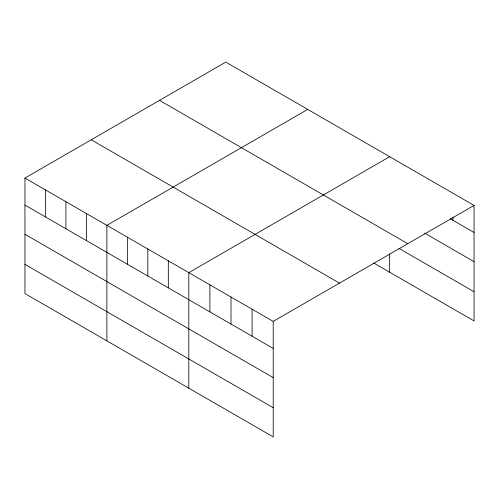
<?xml version="1.0" encoding="UTF-8"?>
<svg xmlns="http://www.w3.org/2000/svg" width="499" height="499" viewBox="0 0 499 499"><rect width="100%" height="100%" fill="white"/><g stroke="black" fill="none" stroke-linecap="round" stroke-linejoin="round"><path stroke-width="0.75" d="M24.95 178.062L273.209 321.387L273.209 436.899L24.95 293.568L24.95 178.062L225.791 62.101L474.05 205.432L474.05 320.938L373.788 263.054M307.721 109.4L106.873 225.361L106.873 340.867M389.644 156.698L188.797 272.654L188.797 388.166M273.209 321.387L474.05 205.432M450.31 218.755L474.05 232.465M424.593 233.108L474.05 261.663M159.518 100.368L407.77 243.699M398.876 248.34L474.05 291.74M91.23 139.795L339.482 283.12M24.95 205.089L273.209 348.421M24.95 234.287L273.209 377.618M24.95 264.37L273.209 407.702M452.949 217.19L452.949 220.284M389.644 253.766L389.644 272.211M252.101 309.205L252.101 336.239M231 297.024L231 324.057M209.898 284.842L209.898 311.869M168.319 260.834L168.319 287.861M147.835 249.007L147.835 276.041M127.357 237.181L127.357 264.214M86.396 213.535L86.396 240.562M65.912 201.708L65.912 228.742M45.434 189.882L45.434 216.915"/></g></svg>
